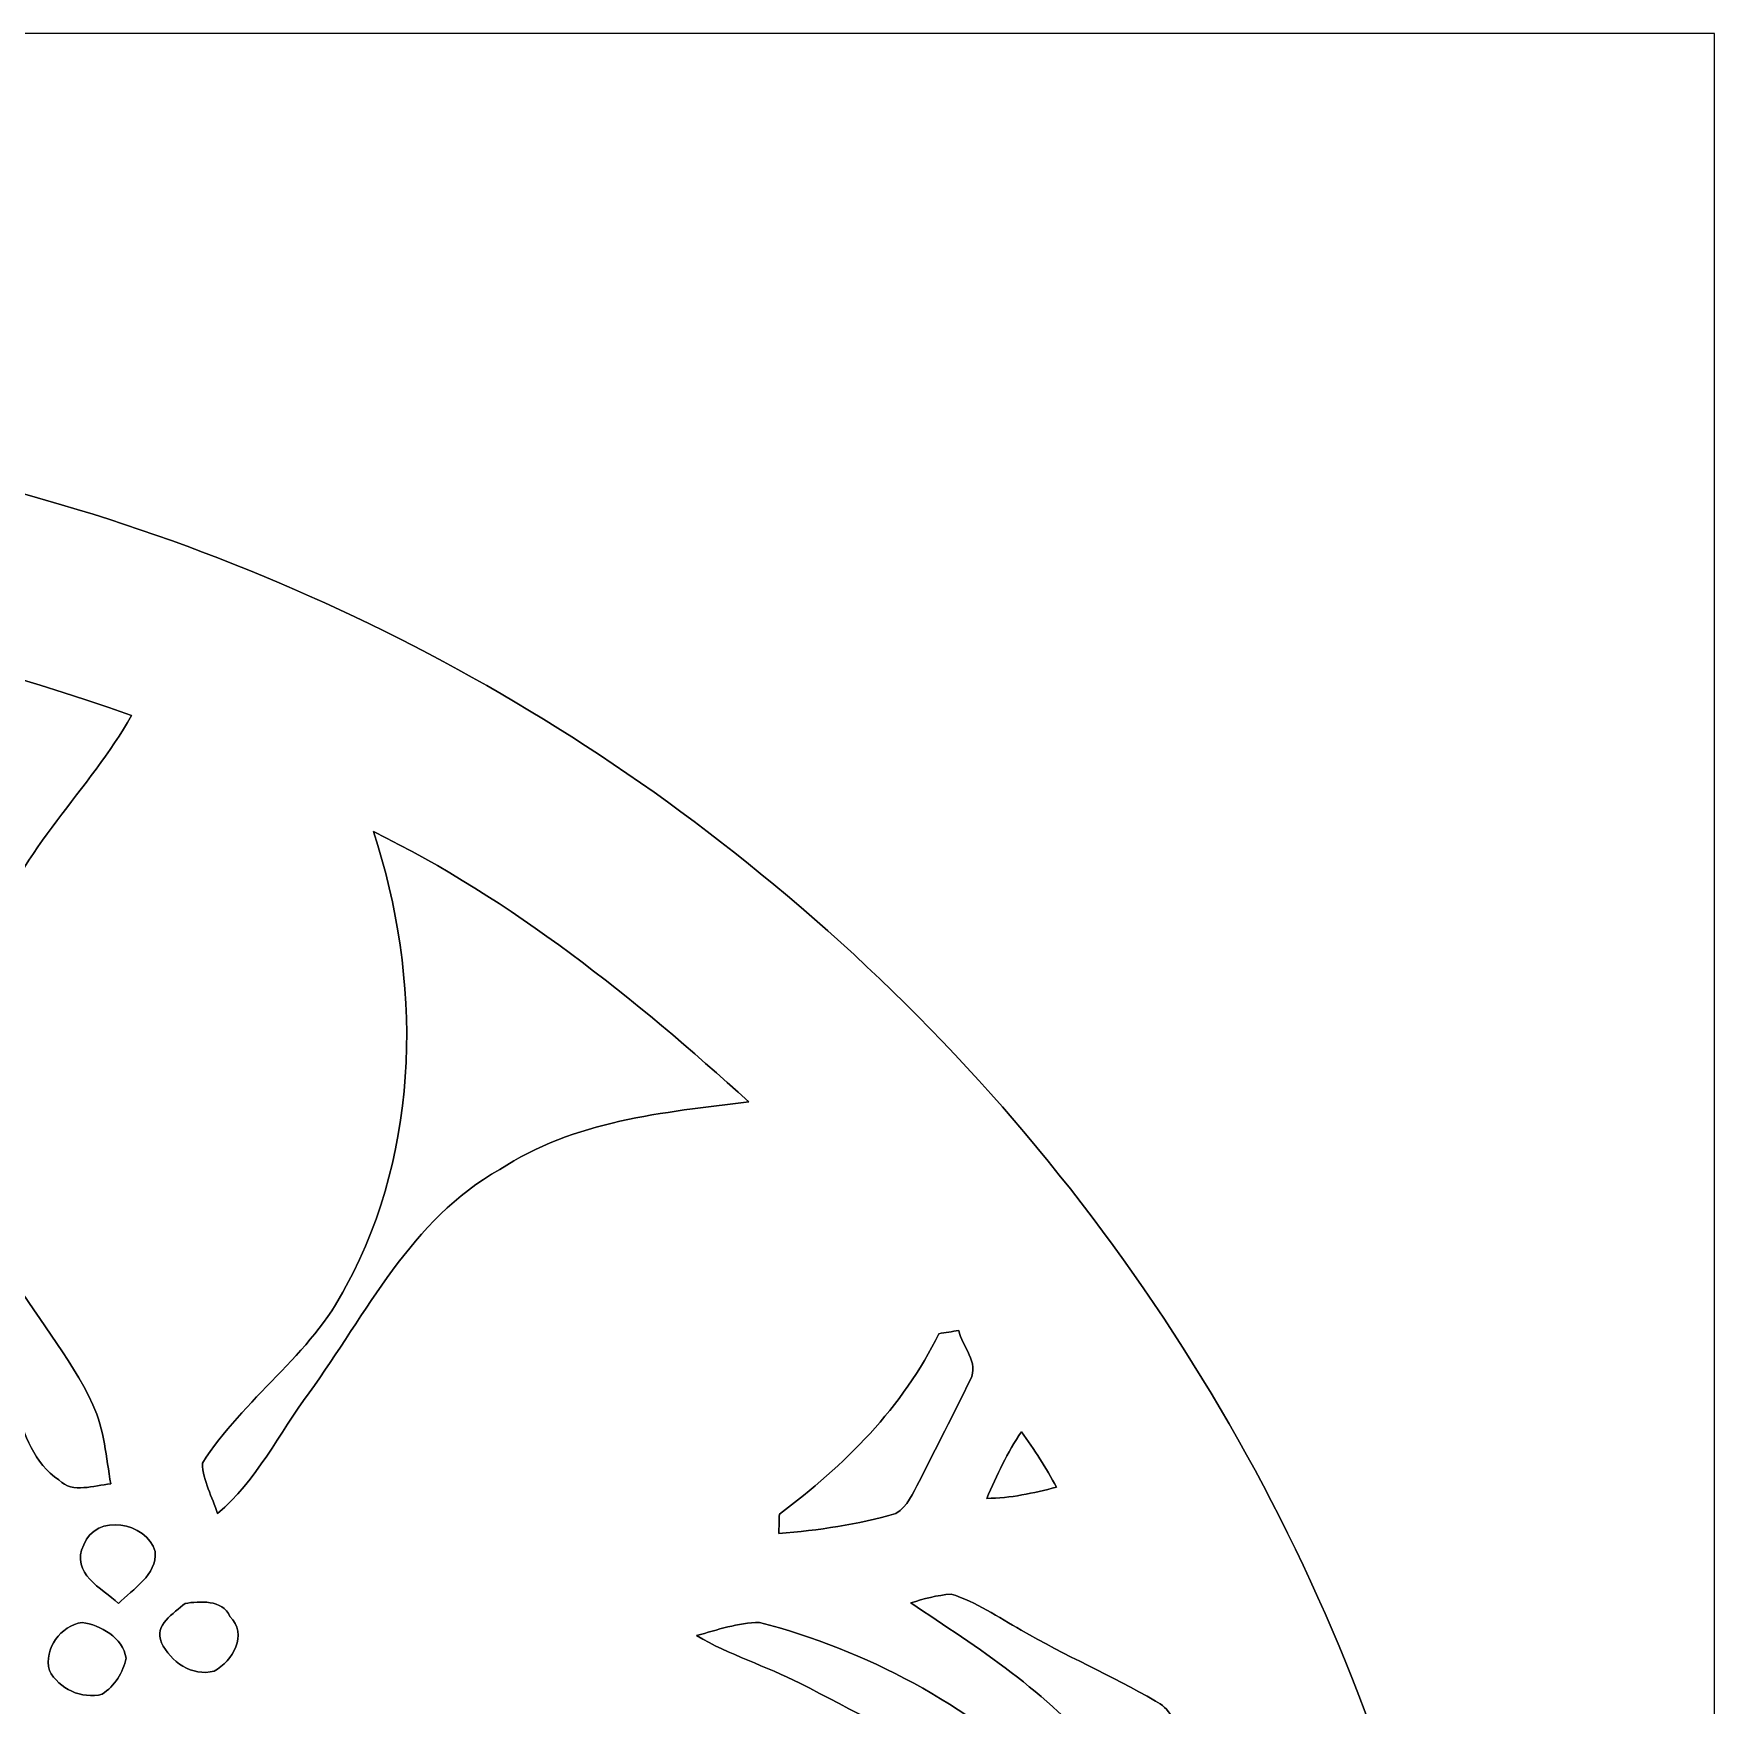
# Model space of a CAD drawing. Header units: centimetres. Extents: x -16.8 to 16.8, y -16.7 to 16.7.
# Drawn here: x 4.03 to 16.77, y 4 to 16.67 of the extents above; entities that cross this region are included whole.
import ezdxf

# ---------------------------------------------------------------- set-up
doc = ezdxf.new("R2010")
doc.units = ezdxf.units.CM
doc.header["$MEASUREMENT"] = 0
doc.layers.add('Layer 1', color=7, linetype='Continuous')

msp = doc.modelspace()

# ---------------------------------------------------------------- linework, layer by layer
at = {"layer": 'Layer 1', "color": 7}
for points, knots in [([(-16.77458, 16.66875), (-16.77458, 16.66875), (16.77458, 16.66875), (16.77458, 16.66875), (16.77458, 16.66875), (16.77458, 16.66875), (16.77458, -16.66875), (16.77458, -16.66875), (16.77458, -16.66875), (16.77458, -16.66875), (-16.77458, -16.66875), (-16.77458, -16.66875), (-16.77458, -16.66875), (-16.77458, -16.66875), (-16.77458, 16.66875), (-16.77458, 16.66875), (-16.77458, 16.66875), (-16.77458, 16.66875), (-16.77458, 16.66875), (-16.77458, 16.66875)], [0, 0, 0, 0, 0.16666667, 0.16666667, 0.16666667, 0.16666667, 0.33333333, 0.33333333, 0.33333333, 0.33333333, 0.5, 0.5, 0.5, 0.5, 0.66666667, 0.66666667, 0.66666667, 0.66666667, 1, 1, 1, 1]), ([(-2.05987, 14.97295), (-2.35903, 14.56196), (-2.40771, 14.03738), (-2.4003, 13.5449), (-2.4003, 13.5449), (-3.43218, 13.35793), (-4.4577, 13.11734), (-5.43772, 12.73881), (-5.43772, 12.73881), (-8.17457, 11.70305), (-10.61261, 9.87002), (-12.32888, 7.49512), (-12.32888, 7.49512), (-14.06596, 5.13186), (-15.07243, 2.24261), (-15.18603, -0.68756), (-15.18603, -0.68756), (-15.22271, -2.01366), (-15.09995, -3.3461), (-14.79973, -4.63938), (-14.79973, -4.63938), (-14.23176, -7.08378), (-13.02385, -9.37401), (-11.33651, -11.23068), (-11.33651, -11.23068), (-9.9949, -12.72293), (-8.34672, -13.93296), (-6.53486, -14.79197), (-6.53486, -14.79197), (-4.32223, -15.82491), (-1.85949, -16.34031), (0.58279, -16.20873), (0.58279, -16.20873), (2.82822, -16.13076), (5.05037, -15.5261), (7.03756, -14.48082), (7.03756, -14.48082), (10.76995, -12.53067), (13.62322, -8.95138), (14.62864, -4.85599), (14.62864, -4.85599), (15.31761, -2.13713), (15.19484, 0.78105), (14.3062, 3.43994), (14.3062, 3.43994), (13.40273, 6.16409), (11.67906, 8.60178), (9.43645, 10.38895), (9.43645, 10.38895), (7.35154, 12.06747), (4.81118, 13.16849), (2.16359, 13.55584), (2.16359, 13.55584), (2.09444, 13.60805), (1.89195, 13.54526), (1.87396, 13.67402), (1.87396, 13.67402), (1.84609, 13.9065), (1.86514, 14.14462), (1.81398, 14.37428), (1.81398, 14.37428), (1.60902, 15.10206), (1.00753, 15.72436), (0.26247, 15.89476), (0.26247, 15.89476), (-0.59937, 16.12089), (-1.59385, 15.73847), (-2.05987, 14.97295)], [0, 0, 0, 0, 0.05555556, 0.05555556, 0.05555556, 0.05555556, 0.11111111, 0.11111111, 0.11111111, 0.11111111, 0.16666667, 0.16666667, 0.16666667, 0.16666667, 0.22222222, 0.22222222, 0.22222222, 0.22222222, 0.27777778, 0.27777778, 0.27777778, 0.27777778, 0.33333333, 0.33333333, 0.33333333, 0.33333333, 0.38888889, 0.38888889, 0.38888889, 0.38888889, 0.44444444, 0.44444444, 0.44444444, 0.44444444, 0.5, 0.5, 0.5, 0.5, 0.55555556, 0.55555556, 0.55555556, 0.55555556, 0.61111111, 0.61111111, 0.61111111, 0.61111111, 0.66666667, 0.66666667, 0.66666667, 0.66666667, 0.72222222, 0.72222222, 0.72222222, 0.72222222, 0.77777778, 0.77777778, 0.77777778, 0.77777778, 0.83333333, 0.83333333, 0.83333333, 0.83333333, 0.88888889, 0.88888889, 0.88888889, 0.88888889, 1, 1, 1, 1]), ([(-0.96908, 12.32112), (0.97719, 12.48833), (2.94217, 12.15496), (4.77591, 11.50126), (4.77591, 11.50126), (4.45664, 10.93576), (3.93735, 10.48632), (3.72392, 9.85908), (3.72392, 9.85908), (3.45581, 9.04134), (3.43288, 8.10225), (3.83046, 7.3212), (3.83046, 7.3212), (4.03084, 6.96277), (4.31094, 6.65198), (4.48239, 6.27697), (4.48239, 6.27697), (4.57094, 6.08965), (4.58188, 5.87763), (4.61892, 5.6769), (4.61892, 5.6769), (4.48839, 5.66949), (4.33246, 5.59999), (4.22592, 5.70724), (4.22592, 5.70724), (4.03613, 5.83318), (3.96699, 6.05402), (3.88973, 6.25475), (3.88973, 6.25475), (3.69182, 6.8326), (3.36444, 7.36741), (2.92029, 7.78863), (2.92029, 7.78863), (2.30717, 8.3372), (1.54552, 8.70867), (0.74754, 8.89741), (0.74754, 8.89741), (-0.02152, 9.06039), (-0.8128, 9.08861), (-1.59597, 9.0551), (-1.59597, 9.0551), (-1.77835, 9.72361), (-2.13819, 10.35685), (-2.68534, 10.79218), (-2.68534, 10.79218), (-3.01308, 11.0303), (-3.35668, 11.26349), (-3.74615, 11.38837), (-3.74615, 11.38837), (-4.03049, 11.48609), (-4.33564, 11.5002), (-4.61963, 11.59898), (-4.61963, 11.59898), (-3.43853, 11.98809), (-2.21298, 12.25585), (-0.96908, 12.32112)], [0, 0, 0, 0, 0.06666667, 0.06666667, 0.06666667, 0.06666667, 0.13333333, 0.13333333, 0.13333333, 0.13333333, 0.2, 0.2, 0.2, 0.2, 0.26666667, 0.26666667, 0.26666667, 0.26666667, 0.33333333, 0.33333333, 0.33333333, 0.33333333, 0.4, 0.4, 0.4, 0.4, 0.46666667, 0.46666667, 0.46666667, 0.46666667, 0.53333333, 0.53333333, 0.53333333, 0.53333333, 0.6, 0.6, 0.6, 0.6, 0.66666667, 0.66666667, 0.66666667, 0.66666667, 0.73333333, 0.73333333, 0.73333333, 0.73333333, 0.8, 0.8, 0.8, 0.8, 0.86666667, 0.86666667, 0.86666667, 0.86666667, 1, 1, 1, 1]), ([(6.60964, 10.62179), (7.66304, 10.10391), (8.59049, 9.35743), (9.45515, 8.57215), (9.45515, 8.57215), (8.8078, 8.49454), (8.12694, 8.42998), (7.56744, 8.05991), (7.56744, 8.05991), (6.89539, 7.68526), (6.55532, 6.96736), (6.12281, 6.36729), (6.12281, 6.36729), (5.89456, 6.06178), (5.72311, 5.70159), (5.42819, 5.45218), (5.42819, 5.45218), (5.38868, 5.57847), (5.31636, 5.69948), (5.31283, 5.83353), (5.31283, 5.83353), (5.62187, 6.3246), (6.14045, 6.65304), (6.40327, 7.17867), (6.40327, 7.17867), (6.97336, 8.22572), (6.97547, 9.50489), (6.60964, 10.62179)], [0, 0, 0, 0, 0.125, 0.125, 0.125, 0.125, 0.25, 0.25, 0.25, 0.25, 0.375, 0.375, 0.375, 0.375, 0.5, 0.5, 0.5, 0.5, 0.625, 0.625, 0.625, 0.625, 0.75, 0.75, 0.75, 0.75, 1, 1, 1, 1]), ([(10.89484, 6.81602), (10.94528, 6.82413), (10.99573, 6.83225), (11.04688, 6.84036), (11.04688, 6.84036), (11.07228, 6.72042), (11.20352, 6.59518), (11.13437, 6.46853), (11.13437, 6.46853), (11.00984, 6.20818), (10.87402, 5.95313), (10.74667, 5.69454), (10.74667, 5.69454), (10.69763, 5.60987), (10.65989, 5.50474), (10.57028, 5.45394), (10.57028, 5.45394), (10.28171, 5.36893), (9.9822, 5.32624), (9.68304, 5.30084), (9.68304, 5.30084), (9.6841, 5.34987), (9.68516, 5.39891), (9.68692, 5.44795), (9.68692, 5.44795), (10.17764, 5.81554), (10.62567, 6.25792), (10.89484, 6.81602)], [0, 0, 0, 0, 0.125, 0.125, 0.125, 0.125, 0.25, 0.25, 0.25, 0.25, 0.375, 0.375, 0.375, 0.375, 0.5, 0.5, 0.5, 0.5, 0.625, 0.625, 0.625, 0.625, 0.75, 0.75, 0.75, 0.75, 1, 1, 1, 1]), ([(11.52278, 6.07342), (11.61732, 5.93725), (11.71046, 5.79931), (11.78772, 5.65221), (11.78772, 5.65221), (11.61415, 5.60881), (11.43811, 5.56824), (11.25855, 5.56789), (11.25855, 5.56789), (11.33581, 5.74146), (11.41342, 5.91679), (11.52278, 6.07342)], [0, 0, 0, 0, 0.25, 0.25, 0.25, 0.25, 0.5, 0.5, 0.5, 0.5, 1, 1, 1, 1]), ([(4.41325, 5.21617), (4.50568, 5.45677), (4.88985, 5.39186), (4.95476, 5.16431), (4.95476, 5.16431), (4.97064, 4.9851), (4.78472, 4.88174), (4.67748, 4.77167), (4.67748, 4.77167), (4.55224, 4.88844), (4.30989, 4.99639), (4.41325, 5.21617)], [0, 0, 0, 0, 0.25, 0.25, 0.25, 0.25, 0.5, 0.5, 0.5, 0.5, 1, 1, 1, 1]), ([(10.68317, 4.7752), (10.78265, 4.80801), (10.88178, 4.83341), (10.98797, 4.84223), (10.98797, 4.84223), (11.17917, 4.78437), (11.34569, 4.66549), (11.51996, 4.57024), (11.51996, 4.57024), (11.85051, 4.3748), (12.20646, 4.22698), (12.53702, 4.03154), (12.53702, 4.03154), (12.6432, 3.98216), (12.68836, 3.87032), (12.73069, 3.76943), (12.73069, 3.76943), (12.90285, 3.33163), (13.06759, 2.88925), (13.17625, 2.43064), (13.17625, 2.43064), (12.82982, 2.534), (12.52149, 2.72874), (12.20011, 2.88854), (12.20011, 2.88854), (11.41554, 3.31717), (10.63837, 3.75991), (9.84215, 4.16701), (9.84215, 4.16701), (9.58603, 4.29824), (9.30628, 4.37974), (9.05933, 4.52931), (9.05933, 4.52931), (9.21597, 4.56953), (9.37366, 4.62703), (9.53699, 4.62774), (9.53699, 4.62774), (10.35121, 4.41713), (11.10791, 4.00685), (11.72563, 3.43464), (11.72563, 3.43464), (11.83287, 3.34998), (12.00185, 3.18135), (12.13026, 3.32105), (12.13026, 3.32105), (12.22975, 3.38949), (12.18318, 3.53554), (12.11827, 3.61456), (12.11827, 3.61456), (11.72457, 4.0961), (11.19505, 4.43477), (10.68317, 4.7752)], [0, 0, 0, 0, 0.07142857, 0.07142857, 0.07142857, 0.07142857, 0.14285714, 0.14285714, 0.14285714, 0.14285714, 0.21428571, 0.21428571, 0.21428571, 0.21428571, 0.28571429, 0.28571429, 0.28571429, 0.28571429, 0.35714286, 0.35714286, 0.35714286, 0.35714286, 0.42857143, 0.42857143, 0.42857143, 0.42857143, 0.5, 0.5, 0.5, 0.5, 0.57142857, 0.57142857, 0.57142857, 0.57142857, 0.64285714, 0.64285714, 0.64285714, 0.64285714, 0.71428571, 0.71428571, 0.71428571, 0.71428571, 0.78571429, 0.78571429, 0.78571429, 0.78571429, 0.85714286, 0.85714286, 0.85714286, 0.85714286, 1, 1, 1, 1]), ([(5.1816, 4.77202), (5.28955, 4.78755), (5.467, 4.80378), (5.52132, 4.6736), (5.52132, 4.6736), (5.66067, 4.53602), (5.5439, 4.33423), (5.40244, 4.25909), (5.40244, 4.25909), (5.23628, 4.21323), (5.07083, 4.33105), (5.00309, 4.47428), (5.00309, 4.47428), (4.94383, 4.60975), (5.09623, 4.69618), (5.1816, 4.77202)], [0, 0, 0, 0, 0.2, 0.2, 0.2, 0.2, 0.4, 0.4, 0.4, 0.4, 0.6, 0.6, 0.6, 0.6, 1, 1, 1, 1]), ([(4.40231, 4.62774), (4.54025, 4.60939), (4.70994, 4.51097), (4.73463, 4.35786), (4.73463, 4.35786), (4.71417, 4.2478), (4.64608, 4.14655), (4.55366, 4.08376), (4.55366, 4.08376), (4.39773, 4.04354), (4.22698, 4.12433), (4.1529, 4.26297), (4.1529, 4.26297), (4.11057, 4.43265), (4.23827, 4.60058), (4.40231, 4.62774)], [0, 0, 0, 0, 0.2, 0.2, 0.2, 0.2, 0.4, 0.4, 0.4, 0.4, 0.6, 0.6, 0.6, 0.6, 1, 1, 1, 1])]:
    msp.add_open_spline(points, degree=3, knots=knots, dxfattribs=at)
at = {"layer": 'Layer 1', "color": 253}
for points, knots in [([(-2.05987, 14.97295), (-1.59385, 15.73847), (-0.59937, 16.12089), (0.26247, 15.89476), (0.26247, 15.89476), (1.00753, 15.72436), (1.60902, 15.10206), (1.81398, 14.37428), (1.81398, 14.37428), (1.86514, 14.14462), (1.84609, 13.9065), (1.87396, 13.67402), (1.87396, 13.67402), (1.89195, 13.54526), (2.09444, 13.60805), (2.16359, 13.55584), (2.16359, 13.55584), (4.81118, 13.16849), (7.35154, 12.06747), (9.43645, 10.38895), (9.43645, 10.38895), (11.67906, 8.60178), (13.40273, 6.16409), (14.3062, 3.43994), (14.3062, 3.43994), (15.19484, 0.78105), (15.31761, -2.13713), (14.62864, -4.85599), (14.62864, -4.85599), (13.62322, -8.95138), (10.76995, -12.53067), (7.03756, -14.48082), (7.03756, -14.48082), (5.05037, -15.5261), (2.82822, -16.13076), (0.58279, -16.20873), (0.58279, -16.20873), (-1.85949, -16.34031), (-4.32223, -15.82491), (-6.53486, -14.79197), (-6.53486, -14.79197), (-8.34672, -13.93296), (-9.9949, -12.72293), (-11.33651, -11.23068), (-11.33651, -11.23068), (-13.02385, -9.37401), (-14.23176, -7.08378), (-14.79973, -4.63938), (-14.79973, -4.63938), (-15.09995, -3.3461), (-15.22271, -2.01366), (-15.18603, -0.68756), (-15.18603, -0.68756), (-15.07243, 2.24261), (-14.06596, 5.13186), (-12.32888, 7.49512), (-12.32888, 7.49512), (-10.61261, 9.87002), (-8.17457, 11.70305), (-5.43772, 12.73881), (-5.43772, 12.73881), (-4.4577, 13.11734), (-3.43218, 13.35793), (-2.4003, 13.5449), (-2.4003, 13.5449), (-2.40771, 14.03738), (-2.35903, 14.56196), (-2.05987, 14.97295), (-2.05987, 14.97295), (-2.05987, 14.97295), (-2.05987, 14.97295), (-2.05987, 14.97295)], [0, 0, 0, 0, 0.05263158, 0.05263158, 0.05263158, 0.05263158, 0.10526316, 0.10526316, 0.10526316, 0.10526316, 0.15789474, 0.15789474, 0.15789474, 0.15789474, 0.21052632, 0.21052632, 0.21052632, 0.21052632, 0.26315789, 0.26315789, 0.26315789, 0.26315789, 0.31578947, 0.31578947, 0.31578947, 0.31578947, 0.36842105, 0.36842105, 0.36842105, 0.36842105, 0.42105263, 0.42105263, 0.42105263, 0.42105263, 0.47368421, 0.47368421, 0.47368421, 0.47368421, 0.52631579, 0.52631579, 0.52631579, 0.52631579, 0.57894737, 0.57894737, 0.57894737, 0.57894737, 0.63157895, 0.63157895, 0.63157895, 0.63157895, 0.68421053, 0.68421053, 0.68421053, 0.68421053, 0.73684211, 0.73684211, 0.73684211, 0.73684211, 0.78947368, 0.78947368, 0.78947368, 0.78947368, 0.84210526, 0.84210526, 0.84210526, 0.84210526, 0.89473684, 0.89473684, 0.89473684, 0.89473684, 1, 1, 1, 1]), ([(-0.96908, 12.32112), (-2.21298, 12.25585), (-3.43853, 11.98809), (-4.61963, 11.59898), (-4.61963, 11.59898), (-4.33564, 11.5002), (-4.03049, 11.48609), (-3.74615, 11.38837), (-3.74615, 11.38837), (-3.35668, 11.26349), (-3.01308, 11.0303), (-2.68534, 10.79218), (-2.68534, 10.79218), (-2.13819, 10.35685), (-1.77835, 9.72361), (-1.59597, 9.0551), (-1.59597, 9.0551), (-0.8128, 9.08861), (-0.02152, 9.06039), (0.74754, 8.89741), (0.74754, 8.89741), (1.54552, 8.70867), (2.30717, 8.3372), (2.92029, 7.78863), (2.92029, 7.78863), (3.36444, 7.36741), (3.69182, 6.8326), (3.88973, 6.25475), (3.88973, 6.25475), (3.96699, 6.05402), (4.03613, 5.83318), (4.22592, 5.70724), (4.22592, 5.70724), (4.33246, 5.59999), (4.48839, 5.66949), (4.61892, 5.6769), (4.61892, 5.6769), (4.58188, 5.87763), (4.57094, 6.08965), (4.48239, 6.27697), (4.48239, 6.27697), (4.31094, 6.65198), (4.03084, 6.96277), (3.83046, 7.3212), (3.83046, 7.3212), (3.43288, 8.10225), (3.45581, 9.04134), (3.72392, 9.85908), (3.72392, 9.85908), (3.93735, 10.48632), (4.45664, 10.93576), (4.77591, 11.50126), (4.77591, 11.50126), (2.94217, 12.15496), (0.97719, 12.48833), (-0.96908, 12.32112), (-0.96908, 12.32112), (-0.96908, 12.32112), (-0.96908, 12.32112), (-0.96908, 12.32112)], [0, 0, 0, 0, 0.0625, 0.0625, 0.0625, 0.0625, 0.125, 0.125, 0.125, 0.125, 0.1875, 0.1875, 0.1875, 0.1875, 0.25, 0.25, 0.25, 0.25, 0.3125, 0.3125, 0.3125, 0.3125, 0.375, 0.375, 0.375, 0.375, 0.4375, 0.4375, 0.4375, 0.4375, 0.5, 0.5, 0.5, 0.5, 0.5625, 0.5625, 0.5625, 0.5625, 0.625, 0.625, 0.625, 0.625, 0.6875, 0.6875, 0.6875, 0.6875, 0.75, 0.75, 0.75, 0.75, 0.8125, 0.8125, 0.8125, 0.8125, 0.875, 0.875, 0.875, 0.875, 1, 1, 1, 1]), ([(6.60964, 10.62179), (6.97547, 9.50489), (6.97336, 8.22572), (6.40327, 7.17867), (6.40327, 7.17867), (6.14045, 6.65304), (5.62187, 6.3246), (5.31283, 5.83353), (5.31283, 5.83353), (5.31636, 5.69948), (5.38868, 5.57847), (5.42819, 5.45218), (5.42819, 5.45218), (5.72311, 5.70159), (5.89456, 6.06178), (6.12281, 6.36729), (6.12281, 6.36729), (6.55532, 6.96736), (6.89539, 7.68526), (7.56744, 8.05991), (7.56744, 8.05991), (8.12694, 8.42998), (8.8078, 8.49454), (9.45515, 8.57215), (9.45515, 8.57215), (8.59049, 9.35743), (7.66304, 10.10391), (6.60964, 10.62179), (6.60964, 10.62179), (6.60964, 10.62179), (6.60964, 10.62179), (6.60964, 10.62179)], [0, 0, 0, 0, 0.11111111, 0.11111111, 0.11111111, 0.11111111, 0.22222222, 0.22222222, 0.22222222, 0.22222222, 0.33333333, 0.33333333, 0.33333333, 0.33333333, 0.44444444, 0.44444444, 0.44444444, 0.44444444, 0.55555556, 0.55555556, 0.55555556, 0.55555556, 0.66666667, 0.66666667, 0.66666667, 0.66666667, 0.77777778, 0.77777778, 0.77777778, 0.77777778, 1, 1, 1, 1]), ([(10.89484, 6.81602), (10.62567, 6.25792), (10.17764, 5.81554), (9.68692, 5.44795), (9.68692, 5.44795), (9.68516, 5.39891), (9.6841, 5.34987), (9.68304, 5.30084), (9.68304, 5.30084), (9.9822, 5.32624), (10.28171, 5.36893), (10.57028, 5.45394), (10.57028, 5.45394), (10.65989, 5.50474), (10.69763, 5.60987), (10.74667, 5.69454), (10.74667, 5.69454), (10.87402, 5.95313), (11.00984, 6.20818), (11.13437, 6.46853), (11.13437, 6.46853), (11.20352, 6.59518), (11.07228, 6.72042), (11.04688, 6.84036), (11.04688, 6.84036), (10.99573, 6.83225), (10.94528, 6.82413), (10.89484, 6.81602), (10.89484, 6.81602), (10.89484, 6.81602), (10.89484, 6.81602), (10.89484, 6.81602)], [0, 0, 0, 0, 0.11111111, 0.11111111, 0.11111111, 0.11111111, 0.22222222, 0.22222222, 0.22222222, 0.22222222, 0.33333333, 0.33333333, 0.33333333, 0.33333333, 0.44444444, 0.44444444, 0.44444444, 0.44444444, 0.55555556, 0.55555556, 0.55555556, 0.55555556, 0.66666667, 0.66666667, 0.66666667, 0.66666667, 0.77777778, 0.77777778, 0.77777778, 0.77777778, 1, 1, 1, 1]), ([(11.52278, 6.07342), (11.41342, 5.91679), (11.33581, 5.74146), (11.25855, 5.56789), (11.25855, 5.56789), (11.43811, 5.56824), (11.61415, 5.60881), (11.78772, 5.65221), (11.78772, 5.65221), (11.71046, 5.79931), (11.61732, 5.93725), (11.52278, 6.07342), (11.52278, 6.07342), (11.52278, 6.07342), (11.52278, 6.07342), (11.52278, 6.07342)], [0, 0, 0, 0, 0.2, 0.2, 0.2, 0.2, 0.4, 0.4, 0.4, 0.4, 0.6, 0.6, 0.6, 0.6, 1, 1, 1, 1]), ([(4.41325, 5.21617), (4.30989, 4.99639), (4.55224, 4.88844), (4.67748, 4.77167), (4.67748, 4.77167), (4.78472, 4.88174), (4.97064, 4.9851), (4.95476, 5.16431), (4.95476, 5.16431), (4.88985, 5.39186), (4.50568, 5.45677), (4.41325, 5.21617), (4.41325, 5.21617), (4.41325, 5.21617), (4.41325, 5.21617), (4.41325, 5.21617)], [0, 0, 0, 0, 0.2, 0.2, 0.2, 0.2, 0.4, 0.4, 0.4, 0.4, 0.6, 0.6, 0.6, 0.6, 1, 1, 1, 1]), ([(10.68317, 4.7752), (11.19505, 4.43477), (11.72457, 4.0961), (12.11827, 3.61456), (12.11827, 3.61456), (12.18318, 3.53554), (12.22975, 3.38949), (12.13026, 3.32105), (12.13026, 3.32105), (12.00185, 3.18135), (11.83287, 3.34998), (11.72563, 3.43464), (11.72563, 3.43464), (11.10791, 4.00685), (10.35121, 4.41713), (9.53699, 4.62774), (9.53699, 4.62774), (9.37366, 4.62703), (9.21597, 4.56953), (9.05933, 4.52931), (9.05933, 4.52931), (9.30628, 4.37974), (9.58603, 4.29824), (9.84215, 4.16701), (9.84215, 4.16701), (10.63837, 3.75991), (11.41554, 3.31717), (12.20011, 2.88854), (12.20011, 2.88854), (12.52149, 2.72874), (12.82982, 2.534), (13.17625, 2.43064), (13.17625, 2.43064), (13.06759, 2.88925), (12.90285, 3.33163), (12.73069, 3.76943), (12.73069, 3.76943), (12.68836, 3.87032), (12.6432, 3.98216), (12.53702, 4.03154), (12.53702, 4.03154), (12.20646, 4.22698), (11.85051, 4.3748), (11.51996, 4.57024), (11.51996, 4.57024), (11.34569, 4.66549), (11.17917, 4.78437), (10.98797, 4.84223), (10.98797, 4.84223), (10.88178, 4.83341), (10.78265, 4.80801), (10.68317, 4.7752), (10.68317, 4.7752), (10.68317, 4.7752), (10.68317, 4.7752), (10.68317, 4.7752)], [0, 0, 0, 0, 0.06666667, 0.06666667, 0.06666667, 0.06666667, 0.13333333, 0.13333333, 0.13333333, 0.13333333, 0.2, 0.2, 0.2, 0.2, 0.26666667, 0.26666667, 0.26666667, 0.26666667, 0.33333333, 0.33333333, 0.33333333, 0.33333333, 0.4, 0.4, 0.4, 0.4, 0.46666667, 0.46666667, 0.46666667, 0.46666667, 0.53333333, 0.53333333, 0.53333333, 0.53333333, 0.6, 0.6, 0.6, 0.6, 0.66666667, 0.66666667, 0.66666667, 0.66666667, 0.73333333, 0.73333333, 0.73333333, 0.73333333, 0.8, 0.8, 0.8, 0.8, 0.86666667, 0.86666667, 0.86666667, 0.86666667, 1, 1, 1, 1]), ([(5.1816, 4.77202), (5.09623, 4.69618), (4.94383, 4.60975), (5.00309, 4.47428), (5.00309, 4.47428), (5.07083, 4.33105), (5.23628, 4.21323), (5.40244, 4.25909), (5.40244, 4.25909), (5.5439, 4.33423), (5.66067, 4.53602), (5.52132, 4.6736), (5.52132, 4.6736), (5.467, 4.80378), (5.28955, 4.78755), (5.1816, 4.77202), (5.1816, 4.77202), (5.1816, 4.77202), (5.1816, 4.77202), (5.1816, 4.77202)], [0, 0, 0, 0, 0.16666667, 0.16666667, 0.16666667, 0.16666667, 0.33333333, 0.33333333, 0.33333333, 0.33333333, 0.5, 0.5, 0.5, 0.5, 0.66666667, 0.66666667, 0.66666667, 0.66666667, 1, 1, 1, 1]), ([(4.40231, 4.62774), (4.23827, 4.60058), (4.11057, 4.43265), (4.1529, 4.26297), (4.1529, 4.26297), (4.22698, 4.12433), (4.39773, 4.04354), (4.55366, 4.08376), (4.55366, 4.08376), (4.64608, 4.14655), (4.71417, 4.2478), (4.73463, 4.35786), (4.73463, 4.35786), (4.70994, 4.51097), (4.54025, 4.60939), (4.40231, 4.62774), (4.40231, 4.62774), (4.40231, 4.62774), (4.40231, 4.62774), (4.40231, 4.62774)], [0, 0, 0, 0, 0.16666667, 0.16666667, 0.16666667, 0.16666667, 0.33333333, 0.33333333, 0.33333333, 0.33333333, 0.5, 0.5, 0.5, 0.5, 0.66666667, 0.66666667, 0.66666667, 0.66666667, 1, 1, 1, 1])]:
    msp.add_open_spline(points, degree=3, knots=knots, dxfattribs=at)

doc.saveas('drawing.dxf')
